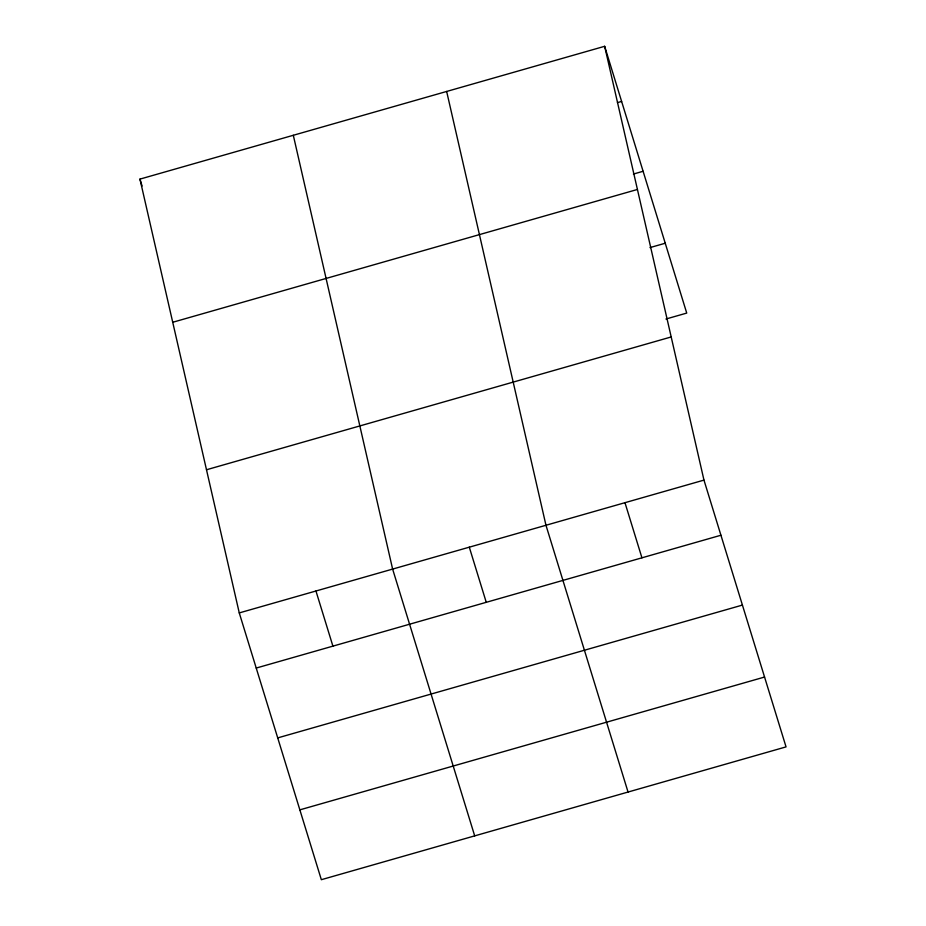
<?xml version="1.0" encoding="UTF-8"?>
<svg xmlns="http://www.w3.org/2000/svg" width="926" height="926" viewBox="0 0 926 926"><rect width="100%" height="100%" fill="white"/><g stroke="black" fill="none" stroke-linecap="round" stroke-linejoin="round"><path stroke-width="1.39" d="M604.655 46.3L703.968 480.108L786.047 746.888L321.345 879.7L239.267 612.919L139.953 179.112L604.655 46.3L686.733 313.081L665.944 319.019M617.457 102.624L621.624 101.432M633.407 174.053L643.107 171.275M172.734 322.271L637.435 189.46M649.994 247.589L665.238 243.237M206.498 469.76L671.2 336.948M239.267 612.919L703.968 480.108M256.236 668.051L720.937 535.24M277.719 737.895L742.42 605.083M299.862 809.856L764.563 677.045M624.969 502.679L641.938 557.822M628.048 792.043L545.97 525.262L446.656 91.454M469.297 547.173L486.254 602.317M474.691 835.877L392.624 569.096L293.31 135.289M315.951 591.008L332.909 646.14M139.953 179.112L142.072 186.01"/></g></svg>
